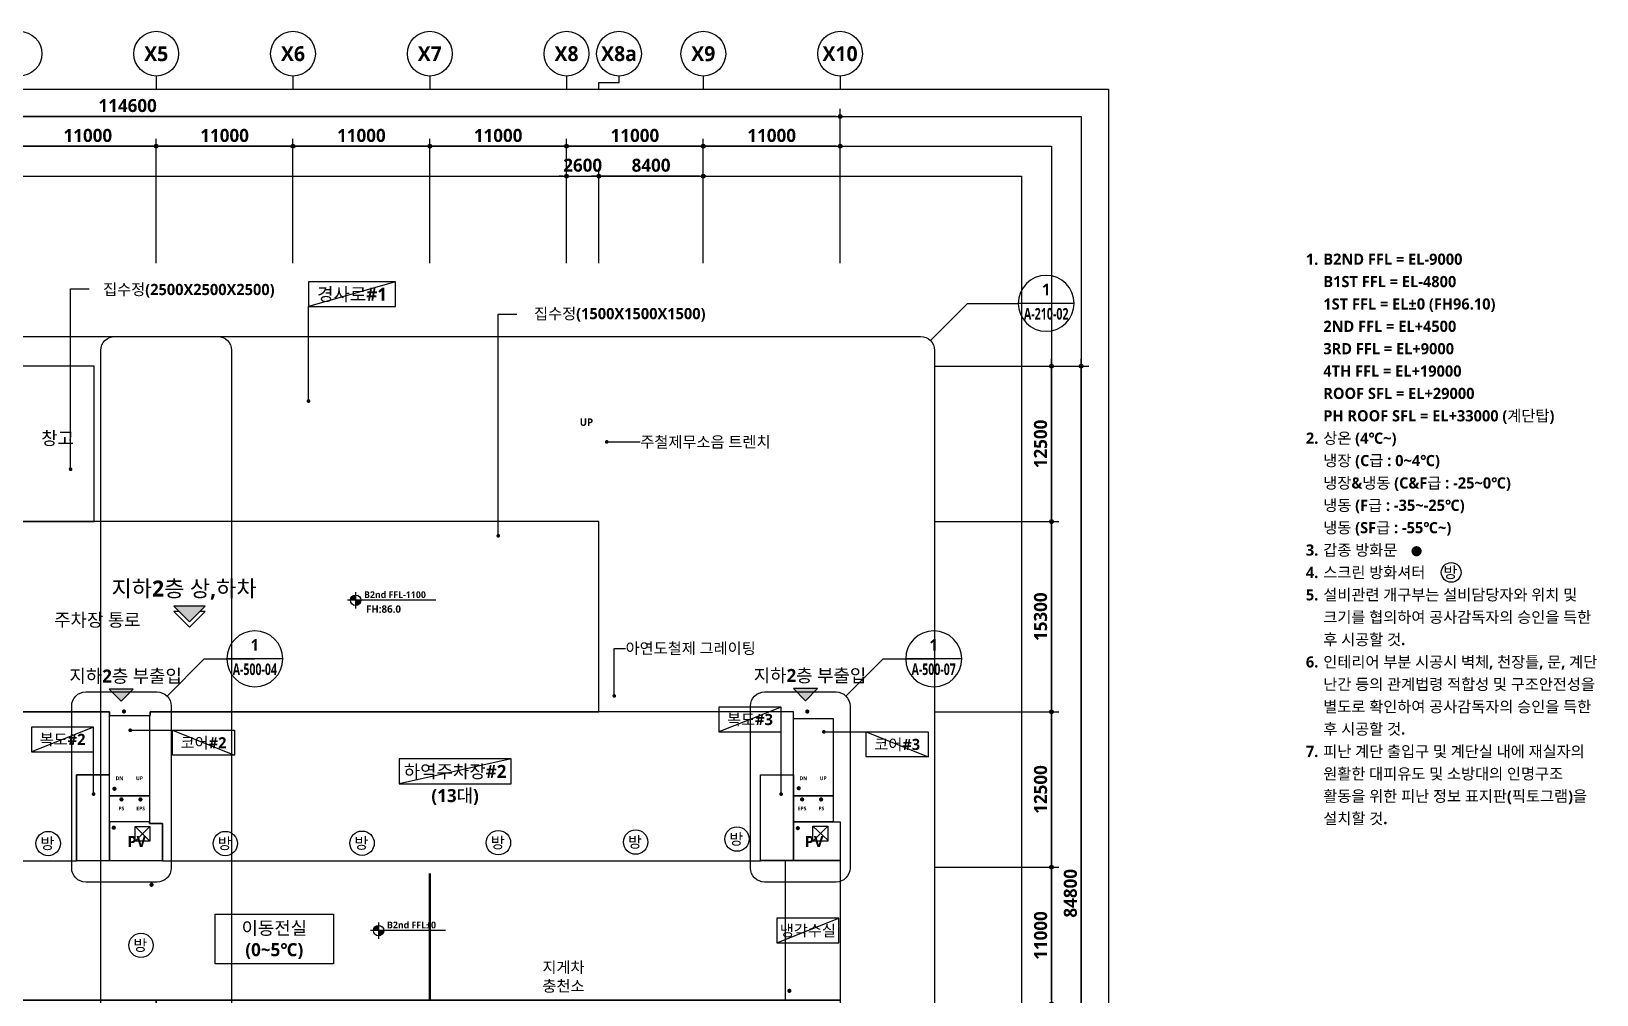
# Model space of a CAD drawing. Header units: millimetres. Extents: x 262941 to 188694772, y -170559 to 426415924.
# Drawn here: x 369335 to 495238, y -86043 to -8534 of the extents above; entities that cross this region are included whole.
import ezdxf
from ezdxf.enums import TextEntityAlignment as Align

# ---------------------------------------------------------------- set-up
doc = ezdxf.new("R2010")
doc.units = ezdxf.units.MM
doc.header["$LTSCALE"] = 400
doc.header["$MEASUREMENT"] = 0
doc.header["$PDSIZE"] = -10
doc.layers.get('0').update_dxf_attribs({"linetype": 'CONTINUOUS'})
doc.layers.get('Defpoints').update_dxf_attribs({"color": 153, "linetype": 'CONTINUOUS'})
for name, color, linetype in [('A-ANNO-ENT', 1, 'CONTINUOUS'), ('A-ANNO-GRA1', 7, 'CONTINUOUS'), ('A-ANNO-NOTE', 7, 'CONTINUOUS'), ('A-ANNO-PONT', 7, 'CONTINUOUS'), ('A-ANNO-TEXT1', 7, 'CONTINUOUS'), ('A-ANNO-TEXT2', 3, 'CONTINUOUS'), ('A-ANNO-TITL', 7, 'CONTINUOUS'), ('A-FLOR-MARK-ARCH', 1, 'CONTINUOUS'), ('A-ST-AXIS-BUB', 7, 'CONTINUOUS'), ('A-ST-AXIS-DIM', 7, 'CONTINUOUS'), ('AA-MKXS', 3, 'CONTINUOUS'), ('AA-MKXX', 3, 'CONTINUOUS'), ('heb', 240, 'CONTINUOUS')]:
    doc.layers.add(name, color=color, linetype=linetype)
doc.layers.add('Defpoint', color=161, linetype='CONTINUOUS', plot=False)
doc.layers.add('면적', color=210, linetype='CONTINUOUS', plot=False)
doc.styles.add('2020음성 1차', font='')
doc.styles.add('SAMOO', font='romans.shx', dxfattribs={"bigfont": 'whgtxt.shx'})
doc.styles.add('SH_대대리576', font='')
doc.styles.add('SH_진천_나눔', font='')
doc.styles.get('2020음성 1차').set_extended_font_data('NanumGothic', bold=True)
doc.styles.get('SH_대대리576').set_extended_font_data('NanumGothic', bold=True)
doc.styles.get('SH_진천_나눔').set_extended_font_data('NanumGothic', bold=True)
doc.dimstyles.new('SHP 600', dxfattribs={"dimscale": 300, "dimtxt": 3.5, "dimasz": 1, "dimexe": 2, "dimexo": 2, "dimgap": 1, "dimtad": 1, "dimdec": 0, "dimzin": 0, "dimdsep": 46, "dimtxsty": 'SH_대대리576', "dimblk": 'DIMDOT', "dimcen": 0.09, "dimclrt": 3, "dimadec": 0, "dimazin": 1, "dimtfac": 1, "dimtdec": 0, "dimtix": 1, "dimtmove": 2, "dimatfit": 0, "dimldrblk": 'DIMDOT', "dimfxl": 1, "dimtolj": 1, "dimtzin": 0, "dimarcsym": 0})

# ---------------------------------------------------------------- blocks, each defined once
blk = doc.blocks.new('DIMDOT')
at = {"color": 0}
blk.add_line((-2, 0), (2, 0), dxfattribs=at)
for radius in [0.5, 0.25]:
    blk.add_circle((0, 0), radius, dxfattribs=at)
blk = doc.blocks.new('*D245')
at = {"layer": 'A-ST-AXIS-DIM', "color": 0, "lineweight": -2, "transparency": 16777216}
for p, q in [((319782, -27184), (319782, -14784)), ((434382, -27184), (434382, -14784)), ((434082, -15384), (320082, -15384))]:
    blk.add_line(p, q, dxfattribs=at)
at = {"layer": 'Defpoints', "color": 0, "transparency": 16777216}
for p in [(319782, -15384), (319782, -27784), (434382, -27784)]:
    blk.add_point(p, dxfattribs=at)
at = {"layer": 'A-ST-AXIS-DIM', "color": 0, "lineweight": -2, "transparency": 16777216, "xscale": 300, "yscale": 300, "zscale": 300, "rotation": 180}
blk.add_blockref('DIMDOT', (319782, -15384), dxfattribs=at)
at = {"layer": 'A-ST-AXIS-DIM', "color": 0, "lineweight": -2, "transparency": 16777216, "xscale": 300, "yscale": 300, "zscale": 300}
blk.add_blockref('DIMDOT', (434382, -15384), dxfattribs=at)
at = {"layer": 'A-ST-AXIS-DIM', "color": 3, "transparency": 16777216, "insert": (377082, -14513), "char_height": 1050, "attachment_point": 5, "style": 'SH_대대리576'}
blk.add_mtext('\\A1;114600', dxfattribs=at)
blk = doc.blocks.new('*D249')
at = {"layer": 'A-ST-AXIS-DIM', "color": 0, "lineweight": -2, "transparency": 16777216}
for p, q in [((368382, -27184), (368382, -17184)), ((379382, -27184), (379382, -17184)), ((379082, -17784), (368682, -17784))]:
    blk.add_line(p, q, dxfattribs=at)
at = {"layer": 'Defpoints', "color": 0, "transparency": 16777216}
for p in [(368382, -17784), (368382, -27784), (379382, -27784)]:
    blk.add_point(p, dxfattribs=at)
at = {"layer": 'A-ST-AXIS-DIM', "color": 0, "lineweight": -2, "transparency": 16777216, "xscale": 300, "yscale": 300, "zscale": 300, "rotation": 180}
blk.add_blockref('DIMDOT', (368382, -17784), dxfattribs=at)
at = {"layer": 'A-ST-AXIS-DIM', "color": 0, "lineweight": -2, "transparency": 16777216, "xscale": 300, "yscale": 300, "zscale": 300}
blk.add_blockref('DIMDOT', (379382, -17784), dxfattribs=at)
at = {"layer": 'A-ST-AXIS-DIM', "color": 3, "transparency": 16777216, "insert": (373882, -16917), "char_height": 1050, "attachment_point": 5, "style": 'SH_대대리576'}
blk.add_mtext('\\A1;11000', dxfattribs=at)
blk = doc.blocks.new('*D250')
at = {"layer": 'A-ST-AXIS-DIM', "color": 0, "lineweight": -2, "transparency": 16777216}
for p, q in [((379382, -27184), (379382, -17184)), ((390382, -27184), (390382, -17184)), ((390082, -17784), (379682, -17784))]:
    blk.add_line(p, q, dxfattribs=at)
at = {"layer": 'Defpoints', "color": 0, "transparency": 16777216}
for p in [(379382, -17784), (379382, -27784), (390382, -27784)]:
    blk.add_point(p, dxfattribs=at)
at = {"layer": 'A-ST-AXIS-DIM', "color": 0, "lineweight": -2, "transparency": 16777216, "xscale": 300, "yscale": 300, "zscale": 300, "rotation": 180}
blk.add_blockref('DIMDOT', (379382, -17784), dxfattribs=at)
at = {"layer": 'A-ST-AXIS-DIM', "color": 0, "lineweight": -2, "transparency": 16777216, "xscale": 300, "yscale": 300, "zscale": 300}
blk.add_blockref('DIMDOT', (390382, -17784), dxfattribs=at)
at = {"layer": 'A-ST-AXIS-DIM', "color": 3, "transparency": 16777216, "insert": (384882, -16917), "char_height": 1050, "attachment_point": 5, "style": 'SH_대대리576'}
blk.add_mtext('\\A1;11000', dxfattribs=at)
blk = doc.blocks.new('*D251')
at = {"layer": 'A-ST-AXIS-DIM', "color": 0, "lineweight": -2, "transparency": 16777216}
for p, q in [((390382, -27184), (390382, -17184)), ((401382, -27184), (401382, -17184)), ((401082, -17784), (390682, -17784))]:
    blk.add_line(p, q, dxfattribs=at)
at = {"layer": 'Defpoints', "color": 0, "transparency": 16777216}
for p in [(390382, -17784), (390382, -27784), (401382, -27784)]:
    blk.add_point(p, dxfattribs=at)
at = {"layer": 'A-ST-AXIS-DIM', "color": 0, "lineweight": -2, "transparency": 16777216, "xscale": 300, "yscale": 300, "zscale": 300, "rotation": 180}
blk.add_blockref('DIMDOT', (390382, -17784), dxfattribs=at)
at = {"layer": 'A-ST-AXIS-DIM', "color": 0, "lineweight": -2, "transparency": 16777216, "xscale": 300, "yscale": 300, "zscale": 300}
blk.add_blockref('DIMDOT', (401382, -17784), dxfattribs=at)
at = {"layer": 'A-ST-AXIS-DIM', "color": 3, "transparency": 16777216, "insert": (395882, -16917), "char_height": 1050, "attachment_point": 5, "style": 'SH_대대리576'}
blk.add_mtext('\\A1;11000', dxfattribs=at)
blk = doc.blocks.new('*D252')
at = {"layer": 'A-ST-AXIS-DIM', "color": 0, "lineweight": -2, "transparency": 16777216}
for p, q in [((401382, -27184), (401382, -17184)), ((412382, -27184), (412382, -17184)), ((412082, -17784), (401682, -17784))]:
    blk.add_line(p, q, dxfattribs=at)
at = {"layer": 'Defpoints', "color": 0, "transparency": 16777216}
for p in [(401382, -17784), (401382, -27784), (412382, -27784)]:
    blk.add_point(p, dxfattribs=at)
at = {"layer": 'A-ST-AXIS-DIM', "color": 0, "lineweight": -2, "transparency": 16777216, "xscale": 300, "yscale": 300, "zscale": 300, "rotation": 180}
blk.add_blockref('DIMDOT', (401382, -17784), dxfattribs=at)
at = {"layer": 'A-ST-AXIS-DIM', "color": 0, "lineweight": -2, "transparency": 16777216, "xscale": 300, "yscale": 300, "zscale": 300}
blk.add_blockref('DIMDOT', (412382, -17784), dxfattribs=at)
at = {"layer": 'A-ST-AXIS-DIM', "color": 3, "transparency": 16777216, "insert": (406882, -16917), "char_height": 1050, "attachment_point": 5, "style": 'SH_대대리576'}
blk.add_mtext('\\A1;11000', dxfattribs=at)
blk = doc.blocks.new('*D253')
at = {"layer": 'A-ST-AXIS-DIM', "color": 0, "lineweight": -2, "transparency": 16777216}
for p, q in [((412382, -27184), (412382, -17184)), ((423382, -27184), (423382, -17184)), ((423082, -17784), (412682, -17784))]:
    blk.add_line(p, q, dxfattribs=at)
at = {"layer": 'Defpoints', "color": 0, "transparency": 16777216}
for p in [(412382, -17784), (412382, -27784), (423382, -27784)]:
    blk.add_point(p, dxfattribs=at)
at = {"layer": 'A-ST-AXIS-DIM', "color": 0, "lineweight": -2, "transparency": 16777216, "xscale": 300, "yscale": 300, "zscale": 300, "rotation": 180}
blk.add_blockref('DIMDOT', (412382, -17784), dxfattribs=at)
at = {"layer": 'A-ST-AXIS-DIM', "color": 0, "lineweight": -2, "transparency": 16777216, "xscale": 300, "yscale": 300, "zscale": 300}
blk.add_blockref('DIMDOT', (423382, -17784), dxfattribs=at)
at = {"layer": 'A-ST-AXIS-DIM', "color": 3, "transparency": 16777216, "insert": (417882, -16917), "char_height": 1050, "attachment_point": 5, "style": 'SH_대대리576'}
blk.add_mtext('\\A1;11000', dxfattribs=at)
blk = doc.blocks.new('*D254')
at = {"layer": 'A-ST-AXIS-DIM', "color": 0, "lineweight": -2, "transparency": 16777216}
for p, q in [((423382, -27184), (423382, -17184)), ((434382, -27184), (434382, -17184)), ((434082, -17784), (423682, -17784))]:
    blk.add_line(p, q, dxfattribs=at)
at = {"layer": 'Defpoints', "color": 0, "transparency": 16777216}
for p in [(423382, -17784), (423382, -27784), (434382, -27784)]:
    blk.add_point(p, dxfattribs=at)
at = {"layer": 'A-ST-AXIS-DIM', "color": 0, "lineweight": -2, "transparency": 16777216, "xscale": 300, "yscale": 300, "zscale": 300, "rotation": 180}
blk.add_blockref('DIMDOT', (423382, -17784), dxfattribs=at)
at = {"layer": 'A-ST-AXIS-DIM', "color": 0, "lineweight": -2, "transparency": 16777216, "xscale": 300, "yscale": 300, "zscale": 300}
blk.add_blockref('DIMDOT', (434382, -17784), dxfattribs=at)
at = {"layer": 'A-ST-AXIS-DIM', "color": 3, "transparency": 16777216, "insert": (428882, -16917), "char_height": 1050, "attachment_point": 5, "style": 'SH_대대리576'}
blk.add_mtext('\\A1;11000', dxfattribs=at)
blk = doc.blocks.new('A-ST-AXIS-BUB-1')
at = {"layer": 'A-ST-AXIS-BUB'}
blk.add_line((0, 350), (0, 0), dxfattribs=at)
blk.add_circle((0, 950), 600, dxfattribs=at)
blk = doc.blocks.new('*D256')
at = {"layer": 'A-ST-AXIS-DIM', "color": 0, "lineweight": -2, "transparency": 16777216}
for p, q in [((441982, -35484), (451982, -35484)), ((451382, -47684), (451382, -35784)), ((441982, -47984), (451982, -47984))]:
    blk.add_line(p, q, dxfattribs=at)
at = {"layer": 'Defpoints', "color": 0, "transparency": 16777216}
for p in [(441382, -35484), (451382, -35484), (441382, -47984)]:
    blk.add_point(p, dxfattribs=at)
at = {"layer": 'A-ST-AXIS-DIM', "color": 0, "lineweight": -2, "transparency": 16777216, "xscale": 300, "yscale": 300, "zscale": 300}
for p, rotation in [((451382, -35484), 90), ((451382, -47984), 270)]:
    blk.add_blockref('DIMDOT', p, dxfattribs=dict(at, rotation=rotation))
at = {"layer": 'A-ST-AXIS-DIM', "color": 3, "transparency": 16777216, "insert": (450511, -41734), "char_height": 1050, "attachment_point": 5, "rotation": 90, "style": 'SH_대대리576'}
blk.add_mtext('\\A1;12500', dxfattribs=at)
blk = doc.blocks.new('*D257')
at = {"layer": 'A-ST-AXIS-DIM', "color": 0, "lineweight": -2, "transparency": 16777216}
for p, q in [((441982, -47984), (451982, -47984)), ((451382, -62984), (451382, -48284)), ((441982, -63284), (451982, -63284))]:
    blk.add_line(p, q, dxfattribs=at)
at = {"layer": 'Defpoints', "color": 0, "transparency": 16777216}
for p in [(441382, -47984), (451382, -47984), (441382, -63284)]:
    blk.add_point(p, dxfattribs=at)
at = {"layer": 'A-ST-AXIS-DIM', "color": 0, "lineweight": -2, "transparency": 16777216, "xscale": 300, "yscale": 300, "zscale": 300}
for p, rotation in [((451382, -47984), 90), ((451382, -63284), 270)]:
    blk.add_blockref('DIMDOT', p, dxfattribs=dict(at, rotation=rotation))
at = {"layer": 'A-ST-AXIS-DIM', "color": 3, "transparency": 16777216, "insert": (450511, -55634), "char_height": 1050, "attachment_point": 5, "rotation": 90, "style": 'SH_대대리576'}
blk.add_mtext('\\A1;15300', dxfattribs=at)
blk = doc.blocks.new('*D258')
at = {"layer": 'A-ST-AXIS-DIM', "color": 0, "lineweight": -2, "transparency": 16777216}
for p, q in [((441982, -63284), (451982, -63284)), ((451382, -75484), (451382, -63584)), ((441982, -75784), (451982, -75784))]:
    blk.add_line(p, q, dxfattribs=at)
at = {"layer": 'Defpoints', "color": 0, "transparency": 16777216}
for p in [(441382, -63284), (451382, -63284), (441382, -75784)]:
    blk.add_point(p, dxfattribs=at)
at = {"layer": 'A-ST-AXIS-DIM', "color": 0, "lineweight": -2, "transparency": 16777216, "xscale": 300, "yscale": 300, "zscale": 300}
for p, rotation in [((451382, -63284), 90), ((451382, -75784), 270)]:
    blk.add_blockref('DIMDOT', p, dxfattribs=dict(at, rotation=rotation))
at = {"layer": 'A-ST-AXIS-DIM', "color": 3, "transparency": 16777216, "insert": (450511, -69534), "char_height": 1050, "attachment_point": 5, "rotation": 90, "style": 'SH_대대리576'}
blk.add_mtext('\\A1;12500', dxfattribs=at)
blk = doc.blocks.new('*D259')
at = {"layer": 'A-ST-AXIS-DIM', "color": 0, "lineweight": -2, "transparency": 16777216}
for p, q in [((441982, -75784), (451982, -75784)), ((451382, -86484), (451382, -76084)), ((441982, -86784), (451982, -86784))]:
    blk.add_line(p, q, dxfattribs=at)
at = {"layer": 'Defpoints', "color": 0, "transparency": 16777216}
for p in [(441382, -75784), (451382, -75784), (441382, -86784)]:
    blk.add_point(p, dxfattribs=at)
at = {"layer": 'A-ST-AXIS-DIM', "color": 0, "lineweight": -2, "transparency": 16777216, "xscale": 300, "yscale": 300, "zscale": 300}
for p, rotation in [((451382, -75784), 90), ((451382, -86784), 270)]:
    blk.add_blockref('DIMDOT', p, dxfattribs=dict(at, rotation=rotation))
at = {"layer": 'A-ST-AXIS-DIM', "color": 3, "transparency": 16777216, "insert": (450515, -81284), "char_height": 1050, "attachment_point": 5, "rotation": 90, "style": 'SH_대대리576'}
blk.add_mtext('\\A1;11000', dxfattribs=at)
blk = doc.blocks.new('*D263')
at = {"layer": 'A-ST-AXIS-DIM', "color": 0, "lineweight": -2, "transparency": 16777216}
for p, q in [((441982, -35484), (454382, -35484)), ((453782, -119984), (453782, -35784)), ((441982, -120284), (454382, -120284))]:
    blk.add_line(p, q, dxfattribs=at)
at = {"layer": 'Defpoints', "color": 0, "transparency": 16777216}
for p in [(441382, -35484), (453782, -35484), (441382, -120284)]:
    blk.add_point(p, dxfattribs=at)
at = {"layer": 'A-ST-AXIS-DIM', "color": 0, "lineweight": -2, "transparency": 16777216, "xscale": 300, "yscale": 300, "zscale": 300}
for p, rotation in [((453782, -35484), 90), ((453782, -120284), 270)]:
    blk.add_blockref('DIMDOT', p, dxfattribs=dict(at, rotation=rotation))
at = {"layer": 'A-ST-AXIS-DIM', "color": 3, "transparency": 16777216, "insert": (452911, -77884), "char_height": 1050, "attachment_point": 5, "rotation": 90, "style": 'SH_대대리576'}
blk.add_mtext('\\A1;84800', dxfattribs=at)
blk = doc.blocks.new('G$C3CD03619')
at = {"layer": 'A-ANNO-GRA1'}
blk.add_circle((11731, 792), 792, dxfattribs=at)
at = {"layer": 'A-FLOR-MARK-ARCH', "const_width": 408}
blk.add_lwpolyline([(8743, 2498, 1), (9152, 2498, 1)], format="xyb", close=True, dxfattribs=at)
at = {"layer": 'A-ANNO-NOTE', "style": 'SH_대대리576'}
blk.add_text('방', height=900, dxfattribs=at).set_placement((11108, 342))
at = {"layer": 'A-ANNO-TITL', "style": 'SH_대대리576'}
for s, p in [('1.', (547, 25992)), ('2.', (547, 11592)), ('3.', (547, 2592)), ('4.', (547, 792)), ('5.', (547, -1008)), ('6.', (547, -6408)), ('7.', (547, -13608))]:
    blk.add_text(s, height=900, dxfattribs=at).set_placement(p, align=Align.MIDDLE_CENTER)
for s, p in [('B2ND FFL = EL-9000', (1447, 25992)), ('B1ST FFL = EL-4800', (1447, 24192)), ('1ST FFL = EL%%p0 (FH96.10)', (1447, 22392)), ('2ND FFL = EL+4500', (1447, 20592)), ('3RD FFL = EL+9000', (1447, 18792)), ('4TH FFL = EL+19000', (1447, 16992)), ('ROOF SFL = EL+29000', (1447, 15192)), ('PH ROOF SFL = EL+33000 (계단탑)', (1447, 13392)), ('상온 (4℃~)', (1447, 11592)), ('냉장 (C급 : 0~4℃)', (1447, 9792)), ('냉장&냉동 (C&F급 : -25~0℃)', (1447, 7992)), ('냉동 (F급 : -35~-25℃)', (1447, 6192)), ('냉동 (SF급 : -55℃~)', (1447, 4392)), ('갑종 방화문', (1447, 2592)), ('스크린 방화셔터', (1447, 792)), ('설비관련 개구부는 설비담당자와 위치 및', (1447, -1008)), ('크기를 협의하여 공사감독자의 승인을 득한', (1447, -2808)), ('후 시공할 것.', (1447, -4608)), ('인테리어 부분 시공시 벽체, 천장틀, 문, 계단', (1447, -6408)), ('난간 등의 관계법령 적합성 및 구조안전성을', (1447, -8208)), ('별도로 확인하여 공사감독자의 승인을 득한', (1447, -10008)), ('후 시공할 것.', (1447, -11808)), ('피난 계단 출입구 및 계단실 내에 재실자의', (1447, -13608)), ('원활한 대피유도 및 소방대의 인명구조', (1447, -15408)), ('활동을 위한 피난 정보 표지판(픽토그램)을', (1447, -17208)), ('설치할 것.', (1447, -19008))]:
    blk.add_text(s, height=900, dxfattribs=at).set_placement(p, align=Align.MIDDLE_LEFT)
blk = doc.blocks.new('*U168')
at = {"layer": 'AA-MKXS', "color": 3, "linetype": 'Continuous', "ltscale": 5}
blk.add_line((-5.999976, 0), (5.999976, 0), dxfattribs=at)
blk.add_circle((0, 0), 5.999976, dxfattribs=at)
at = {"layer": 'AA-MKXS', "style": 'SAMOO', "width": 0.85}
blk.add_attdef('ViewNUM', text='', height=2.5, dxfattribs=at).set_placement((0, 1), align=Align.BOTTOM_CENTER)
blk.add_attdef('SheetNUM', text='', height=2.5, dxfattribs=at).set_placement((0, -1), align=Align.TOP_CENTER)
blk = doc.blocks.new('G$CE9562CCE')
at = {"layer": 'A-ANNO-PONT'}
for points in [[(1814, 2981, 0.4142136), (648, 1814), (1814, 1814)], [(1814, 648, 0.4142136), (2981, 1814), (1814, 1814)]]:
    blk.add_hatch(color=256, dxfattribs=at).paths.add_polyline_path(points)
for p, q in [((1814, 3629), (1814, 0)), ((19728, 1814), (0, 1814))]:
    blk.add_line(p, q, dxfattribs=at)
blk.add_circle((1814, 1814), 1166, dxfattribs=at)
at = {"style": 'SH_대대리576'}
blk.add_attdef('레벨', (3696, 2314), '', height=1500, dxfattribs=at)
blk = doc.blocks.new('G$CF757CB8B')
at = {"layer": 'A-ANNO-PONT'}
for points in [[(1814, 2981, 0.4142136), (648, 1814), (1814, 1814)], [(1814, 648, 0.4142136), (2981, 1814), (1814, 1814)]]:
    blk.add_hatch(color=256, dxfattribs=at).paths.add_polyline_path(points)
for p, q in [((1814, 3629), (1814, 0)), ((16728, 1814), (0, 1814))]:
    blk.add_line(p, q, dxfattribs=at)
blk.add_circle((1814, 1814), 1166, dxfattribs=at)
at = {"style": 'SH_대대리576'}
blk.add_attdef('레벨', (3696, 2314), '', height=1500, dxfattribs=at)
blk = doc.blocks.new('*U236')
at = {"layer": 'AA-MKXS', "color": 3, "linetype": 'Continuous', "ltscale": 5}
blk.add_line((-5.999976, 0), (5.999976, 0), dxfattribs=at)
blk.add_circle((0, 0), 5.999976, dxfattribs=at)
at = {"layer": 'AA-MKXS', "style": 'SAMOO', "width": 0.85}
blk.add_attdef('ViewNUM', text='', height=2.5, dxfattribs=at).set_placement((0, 1), align=Align.BOTTOM_CENTER)
blk.add_attdef('SheetNUM', text='', height=2.5, dxfattribs=at).set_placement((0, -1), align=Align.TOP_CENTER)
blk = doc.blocks.new('*D282')
at = {"layer": 'A-ST-AXIS-DIM', "color": 0, "lineweight": -2, "transparency": 16777216}
for p, q in [((412382, -27184), (412382, -19584)), ((414982, -27184), (414982, -19584)), ((412082, -20184), (411782, -20184)), ((412382, -20184), (414982, -20184)), ((415282, -20184), (415582, -20184))]:
    blk.add_line(p, q, dxfattribs=at)
at = {"layer": 'Defpoints', "color": 0, "transparency": 16777216}
for p in [(414982, -20184), (412382, -27784), (414982, -27784)]:
    blk.add_point(p, dxfattribs=at)
at = {"layer": 'A-ST-AXIS-DIM', "color": 0, "lineweight": -2, "transparency": 16777216, "xscale": 300, "yscale": 300, "zscale": 300}
blk.add_blockref('DIMDOT', (412382, -20184), dxfattribs=at)
at = {"layer": 'A-ST-AXIS-DIM', "color": 0, "lineweight": -2, "transparency": 16777216, "xscale": 300, "yscale": 300, "zscale": 300, "rotation": 180}
blk.add_blockref('DIMDOT', (414982, -20184), dxfattribs=at)
at = {"layer": 'A-ST-AXIS-DIM', "color": 3, "transparency": 16777216, "insert": (413682, -19313), "char_height": 1050, "attachment_point": 5, "style": 'SH_대대리576'}
blk.add_mtext('\\A1;2600', dxfattribs=at)
blk = doc.blocks.new('*D283')
at = {"layer": 'A-ST-AXIS-DIM', "color": 0, "lineweight": -2, "transparency": 16777216}
for p, q in [((414982, -27184), (414982, -19584)), ((423382, -27184), (423382, -19584)), ((423082, -20184), (415282, -20184))]:
    blk.add_line(p, q, dxfattribs=at)
at = {"layer": 'Defpoints', "color": 0, "transparency": 16777216}
for p in [(414982, -20184), (414982, -27784), (423382, -27784)]:
    blk.add_point(p, dxfattribs=at)
at = {"layer": 'A-ST-AXIS-DIM', "color": 0, "lineweight": -2, "transparency": 16777216, "xscale": 300, "yscale": 300, "zscale": 300, "rotation": 180}
blk.add_blockref('DIMDOT', (414982, -20184), dxfattribs=at)
at = {"layer": 'A-ST-AXIS-DIM', "color": 0, "lineweight": -2, "transparency": 16777216, "xscale": 300, "yscale": 300, "zscale": 300}
blk.add_blockref('DIMDOT', (423382, -20184), dxfattribs=at)
at = {"layer": 'A-ST-AXIS-DIM', "color": 3, "transparency": 16777216, "insert": (419182, -19313), "char_height": 1050, "attachment_point": 5, "style": 'SH_대대리576'}
blk.add_mtext('\\A1;8400', dxfattribs=at)
blk = doc.blocks.new('G$C67953E58')
at = {"layer": '면적'}
for points in [[(95200, 72300), (54600, 72300), (54600, 84800), (48600, 84800), (0, 84800), (0, 46000), (1300, 46000), (1800, 46000), (13000, 46000), (13000, 40100), (15100, 40100), (15100, 48150), (16150, 48150), (16150, 50250), (16150, 56700), (19350, 56700), (19350, 56700), (19350, 57000), (55850, 57000), (55850, 56700), (55850, 56700), (59100, 56700), (59100, 57000), (95200, 57000)], [(16150, 56700), (19350, 56700), (19350, 50250), (16150, 50250)], [(19350, 56700), (19350, 51920), (22000, 51920), (22000, 45000), (53200, 45000), (53200, 51920), (55850, 51920), (55850, 56700), (55850, 56700), (55850, 57000), (19350, 57000), (19350, 56700)], [(55850, 56700), (59050, 56700), (59050, 50250), (55850, 50250)], [(59100, 57000), (59100, 56700), (59050, 56700), (59050, 48025), (60100, 48025), (60100, 45000), (108200, 45000), (108200, 51920), (110850, 51920), (110850, 56450), (110850, 56450), (110850, 57000)], [(110850, 56450), (114050, 56450), (114050, 50250), (110850, 50250)], [(17570, 42890), (17570, 44250), (19350, 44250), (19350, 51920), (22000, 51920), (22000, 45000), (22000, 45000), (22000, 42890), (19350, 42890), (19350, 42890)], [(53200, 45025), (55850, 45025), (55850, 51920), (53200, 51920)], [(110850, 45025), (108200, 45025), (108200, 51920), (110850, 51920)], [(19350, 48150), (16150, 48150), (16150, 50250), (19350, 50250)], [(55850, 50250), (59050, 50250), (59050, 48150), (55850, 48150)], [(110850, 50250), (114050, 50250), (114050, 48150), (110850, 48150)], [(15100, 48150), (19350, 48150), (19350, 45000), (17570, 45000), (17570, 42890), (19350, 42890), (19350, 39090), (15100, 39090)], [(55850, 48150), (55850, 45025), (60100, 45025), (60100, 48025), (59050, 48025), (59050, 48150)], [(110850, 48150), (114600, 48150), (114600, 45025), (110850, 45025)], [(0, 40100), (0, 34000), (5100, 34000), (5100, 40100), (13000, 40100), (13000, 46000), (1800, 46000), (1800, 40100)], [(17570, 45000), (19350, 45000), (19350, 44250), (17570, 44250)], [(19350, 33800), (19350, 42890), (22000, 42890), (22000, 45000), (53200, 45000), (53200, 45025), (60100, 45025), (60100, 45000), (108200, 45000), (108200, 45025), (114600, 45025), (114600, 33800)], [(110200, 45025), (114600, 45025), (114600, 33800), (110200, 33800)], [(5100, 40100), (15100, 40100), (15100, 37200), (5100, 37200)], [(15100, 39090), (19350, 39090), (19350, 33800), (15100, 33800)], [(0, 34000), (0, 21700), (5100, 21700), (5100, 20400), (7300, 20400), (7300, 37200), (5100, 37200), (5100, 34000), (0, 34000)], [(7700, 17200), (7700, 20200), (7300, 20200), (7300, 37200), (15100, 37200), (15100, 17200)], [(15100, 33800), (59600, 33800), (59600, 12200), (58300, 12200), (58300, 8850), (55850, 8850), (55850, 0), (19350, 0), (19350, 10950), (15600, 10950), (15600, 11500), (15100, 11500)], [(59600, 33800), (114600, 33800), (114600, 11500), (103600, 0), (59050, 0), (59050, 8850), (59225, 8850), (59225, 11500), (59600, 11500)], [(7700, 17200), (15100, 17200), (15100, 11600), (7700, 11600), (7700, 17200)], [(58300, 8850), (59225, 8850), (59225, 11500), (59600, 11500), (59600, 12200), (58300, 12200)], [(18400, 10950), (16150, 10950), (16150, 550), (19350, 550), (19350, 6750), (18400, 6750)], [(59050, 550), (55850, 550), (55850, 8850), (59050, 8850)]]:
    blk.add_lwpolyline(points, close=True, dxfattribs=at)
blk.add_lwpolyline([(54600, 72300), (15600, 72300), (15600, 57000), (16150, 57000), (16150, 56700)], dxfattribs=at)

msp = doc.modelspace()

# ---------------------------------------------------------------- hatches: boundary and pattern name
at = {"layer": 'A-ANNO-ENT'}
for points in [[(380808, -54796.5), (383324.8, -54796.5), (382066.4, -56054.9)], [(375584.4, -61462.7), (377520.4, -61462.7), (376552.4, -62430.7)], [(430626.7, -61421), (432562.7, -61421), (431594.7, -62389)]]:
    msp.add_hatch(color=256, dxfattribs=at).paths.add_polyline_path(points)

# ---------------------------------------------------------------- linework, layer by layer
for p, q in [((378875, -72503.1, 309000), (377675, -73703.1, 309000)), ((377675, -72503.1, 309000), (378875, -73703.1, 309000)), ((433392.2, -72479.2, 412000), (432192.2, -73679.2, 412000)), ((432192.2, -72479.2, 412000), (433392.2, -73619.2, 412000))]:
    msp.add_line(p, q)
at = {"elevation": 103000}
for points in [[(372496.8, -29247.9), (373996.8, -29247.9)], [(335931.8, -63583.7), (335931.8, -63283.7), (335381.8, -63283.7), (335381.8, -47983.7), (374381.8, -47983.7)]]:
    msp.add_lwpolyline(points, dxfattribs=at)
at = {"const_width": 150, "elevation": 103000}
msp.add_lwpolyline([(415542.1, -41570.7, 1), (415692.1, -41570.7, 1)], format="xyb", close=True, dxfattribs=at)
for points, elevation in [([(377675, -72503.1), (378875, -72503.1), (378875, -73703.1), (377675, -73703.1)], 309000), ([(432192.2, -72479.2), (433392.2, -72479.2), (433392.2, -73679.2), (432192.2, -73679.2)], 412000)]:
    msp.add_lwpolyline(points, close=True, dxfattribs=dict(elevation=elevation))
at = {"layer": 'A-ANNO-ENT', "elevation": 103000}
for points in [[(383324.8, -54796.5), (380808, -54796.5), (382066.4, -56054.9)], [(377520.4, -61462.7), (375584.4, -61462.7), (376552.4, -62430.7)], [(432562.7, -61421), (430626.7, -61421), (431594.7, -62389)]]:
    msp.add_lwpolyline(points, close=True, dxfattribs=at)
msp.add_lwpolyline([(381227.4, -55216), (380808, -55216), (382066.4, -56474.4), (383324.8, -55216), (382905.3, -55216)], dxfattribs=at)
at = {"layer": 'A-ANNO-GRA1', "elevation": 103000}
for points in [[(391631.8, -30680.7), (398631.8, -30680.7), (398631.8, -28680.7), (391631.8, -28680.7)], [(424639.1, -64906.3), (429639.1, -64906.3), (429639.1, -62906.3), (424639.1, -62906.3)], [(369345.8, -66508.5), (374345.8, -66508.5), (374345.8, -64508.5), (369345.8, -64508.5)], [(385684.4, -66768.6), (380684.4, -66768.6), (380684.4, -64768.6), (385684.4, -64768.6)], [(441477.9, -66897.6), (436477.9, -66897.6), (436477.9, -64897.6), (441477.9, -64897.6)], [(398919.3, -69072.8), (407919.3, -69072.8), (407919.3, -67072.8), (398919.3, -67072.8)], [(384130, -79567.9), (393630, -79567.9), (393630, -83567.9), (384130, -83567.9)], [(434294, -79874.6), (429294, -79874.6), (429294, -81874.6), (434294, -81874.6)]]:
    msp.add_lwpolyline(points, close=True, dxfattribs=at)
for points in [[(372496.8, -43768.7), (372496.8, -29247.9)], [(391631.8, -38283.7), (391631.8, -30680.7)], [(406891.8, -49123.7), (406891.8, -31295.2)], [(406891.8, -31295.2), (408391.8, -31295.2)], [(415617.1, -41570.7), (418317.5, -41570.7)], [(416222.5, -62004.7), (416222.5, -58177.3)], [(416222.5, -58177.3), (417132.5, -58177.3)], [(377289.4, -64768.6), (380684.4, -64768.6)], [(429639.1, -69903.5), (429639.1, -64906.3)], [(433082.9, -64897.6), (436477.9, -64897.6)], [(374345.8, -69903.5), (374345.8, -66508.5)]]:
    msp.add_lwpolyline(points, dxfattribs=at)
at = {"layer": 'A-ANNO-GRA1', "const_width": 150, "elevation": 103000}
for points in [[(391631.8, -38358.7, 1), (391631.8, -38208.7, 1)], [(372421.8, -43768.7, 1), (372571.8, -43768.7, 1)], [(406816.8, -49123.7, 1), (406966.8, -49123.7, 1)], [(416147.5, -62004.7, 1), (416297.5, -62004.7, 1)], [(377289.4, -64693.6, 1), (377289.4, -64843.6, 1)], [(433082.9, -64822.6, 1), (433082.9, -64972.6, 1)], [(374270.8, -69903.5, 1), (374420.8, -69903.5, 1)], [(429564.1, -69903.5, 1), (429714.1, -69903.5, 1)]]:
    msp.add_lwpolyline(points, format="xyb", close=True, dxfattribs=at)
at = {"layer": 'A-ANNO-GRA1'}
for centre in [(370689.6, -73881.3, 103000), (384939.6, -73881.3, 103000), (395939.6, -73855.3, 103000), (406903, -73817, 103000), (417939.6, -73765.6, 103000), (426092.9, -73523.6, 103000), (378157, -82069.2, 103000)]:
    msp.add_circle(centre, 979.8, dxfattribs=at)
at = {"layer": 'A-FLOR-MARK-ARCH', "const_width": 168.8, "elevation": 103000}
for points in [[(376700.3, -63255.2, 1), (376869, -63255.2, 1)], [(431662.6, -63263.3, 1), (431831.3, -63263.3, 1)], [(375939.3, -69477.3, 1), (376108.1, -69477.3, 1)], [(376502.1, -70332, 1), (376670.9, -70332, 1)], [(378029.5, -70333.7, 1), (378198.3, -70333.7, 1)], [(430974.2, -69431.4, 1), (431142.9, -69431.4, 1)], [(431244.8, -70332, 1), (431413.5, -70332, 1)], [(432772.8, -70333.7, 1), (432941.6, -70333.7, 1)], [(375881.9, -72607.3, 1), (376050.6, -72607.3, 1)], [(430902.1, -72645.2, 1), (431070.9, -72645.2, 1)], [(378918.5, -77199.3, 1), (379087.2, -77199.3, 1)], [(430390.8, -85734.5, -1), (430222, -85734.5, -1)]]:
    msp.add_lwpolyline(points, format="xyb", close=True, dxfattribs=at)
at = {"layer": 'A-ST-AXIS-BUB', "elevation": 103000}
msp.add_lwpolyline([(414981.8, -13183.7), (414981.8, -12658.7), (416604.7, -12658.7), (416604.7, -12133.7)], dxfattribs=at)
at = {"layer": 'A-ST-AXIS-BUB'}
msp.add_circle((416604.7, -10333.7, 103000), 1800, dxfattribs=at)
at = {"layer": 'AA-MKXX', "lineweight": -2, "elevation": 103000}
for points in [[(441652.3, -33413.2), (444645.3, -30420.2), (448713.5, -30420.2)], [(380252.3, -62013.2), (383245.3, -59020.2), (387313.5, -59020.2)], [(434852.3, -62013.2), (437845.3, -59020.2), (441913.5, -59020.2)]]:
    msp.add_lwpolyline(points, dxfattribs=at)
at = {"layer": 'AA-MKXX', "elevation": 103000}
for points in [[(384316.8, -33083.7, -0.41421356), (385441.8, -34208.7), (385441.8, -121558.7, -0.41421356), (384316.8, -122683.7), (318506.8, -122683.7, -0.41421356), (317381.8, -121558.7), (317381.8, -34208.7, -0.41421356), (318506.8, -33083.7)], [(440856.8, -33083.7, -0.41421356), (441981.8, -34208.7), (441981.8, -121558.7, -0.41421356), (440856.8, -122683.7), (376056.8, -122683.7, -0.41421356), (374931.8, -121558.7), (374931.8, -34208.7, -0.41421356), (376056.8, -33083.7)], [(379456.8, -61683.7, -0.41421356), (380581.8, -62808.7), (380581.8, -75858.7, -0.41421356), (379456.8, -76983.7), (373706.8, -76983.7, -0.41421356), (372581.8, -75858.7), (372581.8, -62808.7, -0.41421356), (373706.8, -61683.7)], [(434056.8, -61683.7, -0.41421356), (435181.8, -62808.7), (435181.8, -75858.7, -0.41421356), (434056.8, -76983.7), (428306.8, -76983.7, -0.41421356), (427181.8, -75858.7), (427181.8, -62808.7, -0.41421356), (428306.8, -61683.7)]]:
    msp.add_lwpolyline(points, format="xyb", close=True, dxfattribs=at)
at = {"layer": 'Defpoint'}
for p, q in [((398631.8, -28680.7, 103000), (391631.8, -30680.7, 103000)), ((429639.1, -62906.3, 103000), (424639.1, -64906.3, 103000)), ((374345.8, -64508.5, 103000), (369345.8, -66508.5, 103000)), ((380684.4, -64768.6, 103000), (385684.4, -66768.6, 103000)), ((436477.9, -64897.6, 103000), (441477.9, -66897.6, 103000)), ((407919.3, -67072.8, 103000), (398919.3, -69072.8, 103000)), ((429294, -81874.6, 103000), (434294, -79874.6, 103000))]:
    msp.add_line(p, q, dxfattribs=at)
at = {"layer": 'Defpoint', "elevation": 103000}
for points in [[(455981.8, -141755.1), (284781.8, -141755.1), (284781.8, -13183.7), (455981.8, -13183.7)], [(453781.8, -139555.1), (286981.8, -139555.1), (286981.8, -15383.7), (453781.8, -15383.7)], [(451381.8, -137155.1), (289381.8, -137155.1), (289381.8, -17783.7), (451381.8, -17783.7)], [(448981.8, -134755.1), (291781.8, -134755.1), (291781.8, -20183.7), (448981.8, -20183.7)]]:
    msp.add_lwpolyline(points, close=True, dxfattribs=at)
at = {"layer": 'heb', "const_width": 200, "elevation": 206000}
msp.add_lwpolyline([(401381.8, -76287.7), (401381.8, -86454.7)], dxfattribs=at)

# ---------------------------------------------------------------- block references
for name, p in [('G$C3CD03619', (471802.4, -52861.1, 103000)), ('G$C67953E58', (319781.8, -120283.7, 103000))]:
    msp.add_blockref(name, p)
ref = msp.add_blockref('*U168', (450963.5, -30420.2, 103000), dxfattribs=dict(xscale=-375.0015000059622, yscale=375.0015000059622, zscale=375.0015000059622))
ref.add_attrib('SheetNUM', 'A-210-02', dxfattribs={"layer": 'AA-MKXS', "height": 937.5, "style": '2020음성 1차', "width": 0.7}).set_placement((450963.5, -30795.2, 103000), align=Align.TOP_CENTER)
ref.add_attrib('ViewNUM', '1', dxfattribs={"layer": 'AA-MKXS', "height": 937.5, "style": '2020음성 1차'}).set_placement((450963.5, -30045.2, 103000), align=Align.BOTTOM_CENTER)
at = {"xscale": 0.36, "yscale": 0.36, "zscale": 0.36}
for name, p, values in [('G$CE9562CCE', (394768.7, -54962.4, 103000), {'레벨': 'B2nd FFL-1100'}), ('G$CF757CB8B', (396614.6, -81537.8, 103000), {'레벨': 'B2nd FFL%%P0'})]:
    msp.add_blockref(name, p, dxfattribs=at).add_auto_attribs(values)
ref = msp.add_blockref('*U236', (387313.5, -59020.2, 103000), dxfattribs=dict(xscale=-375.0015000059622, yscale=375.0015000059622, zscale=375.0015000059622))
ref.add_attrib('SheetNUM', 'A-500-04', dxfattribs={"layer": 'AA-MKXS', "height": 930, "style": '2020음성 1차', "width": 0.7}).set_placement((387313.5, -59395.2, 206000), align=Align.TOP_CENTER)
ref.add_attrib('ViewNUM', '1', dxfattribs={"layer": 'AA-MKXS', "height": 930, "style": '2020음성 1차'}).set_placement((387313.5, -58645.2, 206000), align=Align.BOTTOM_CENTER)
ref = msp.add_blockref('*U168', (441913.5, -59020.2, 103000), dxfattribs=dict(xscale=-375.0015000059622, yscale=375.0015000059622, zscale=375.0015000059622))
ref.add_attrib('SheetNUM', 'A-500-07', dxfattribs={"layer": 'AA-MKXS', "height": 930, "style": '2020음성 1차', "width": 0.7}).set_placement((441913.5, -59395.2, 206000), align=Align.TOP_CENTER)
ref.add_attrib('ViewNUM', '1', dxfattribs={"layer": 'AA-MKXS', "height": 930, "style": '2020음성 1차'}).set_placement((441913.5, -58645.2, 206000), align=Align.BOTTOM_CENTER)
at = {"layer": 'A-ST-AXIS-BUB', "xscale": 3, "yscale": 3, "zscale": 3}
for p in [(368381.8, -13183.7, 103000), (379381.8, -13183.7, 103000), (390381.8, -13183.7, 103000), (401381.8, -13183.7, 103000), (412381.8, -13183.7, 103000), (423381.8, -13183.7, 103000), (434381.8, -13183.7, 103000)]:
    msp.add_blockref('A-ST-AXIS-BUB-1', p, dxfattribs=at)

# ---------------------------------------------------------------- texts
at = {"color": 1, "style": 'SH_대대리576'}
msp.add_text('FH:86.0', height=600, dxfattribs=at).set_placement((396253.2, -55015.1, 103000), align=Align.MIDDLE_LEFT)
at = {"layer": 'A-ANNO-TEXT1', "style": 'SH_대대리576'}
for s, p in [('X5', (379381.8, -10333.7, 103000)), ('X6', (390381.8, -10333.7, 103000)), ('X7', (401381.8, -10333.7, 103000)), ('X8', (412381.8, -10333.7, 103000)), ('X8a', (416604.7, -10333.7, 103000)), ('X9', (423381.8, -10333.7, 103000)), ('X10', (434381.8, -10333.7, 103000))]:
    msp.add_text(s, height=1200, dxfattribs=at).set_placement(p, align=Align.MIDDLE_CENTER)
at = {"layer": 'A-ANNO-TEXT1', "style": 'SH_진천_나눔'}
for s, height, p in [('집수정(2500X2500X2500)', 900, (382005.5, -29347.4, 103000)), ('집수정(1500X1500X1500)', 900, (416665.1, -31289.4, 103000)), ('UP', 600, (413981.8, -39983.7, 103000)), ('지하2층 상,하차', 1300, (381623.4, -53402.7, 103000)), ('지하2층 부출입', 1050, (376919.8, -60387.6, 103000)), ('지하2층 부출입', 1050, (431962.1, -60345.9, 103000)), ('DN', 300, (376431.8, -68633.7, 103000)), ('UP', 300, (378031.8, -68633.7, 103000)), ('DN', 300, (431431.8, -68633.7, 103000)), ('UP', 300, (433031.8, -68633.7, 103000)), ('(13대)', 1050, (403419.3, -70072.8, 103000)), ('PS', 300, (376581.8, -71058.7, 103000)), ('EPS', 300, (378131.8, -71058.7, 103000)), ('EPS', 300, (431331.8, -71058.7, 103000)), ('PS', 300, (432881.8, -71058.7, 103000)), ('PV', 900, (377806.8, -73721.2, 103000)), ('PV', 900, (432296.8, -73721.2, 103000))]:
    msp.add_text(s, height=height, dxfattribs=at).set_placement(p, align=Align.MIDDLE)
for s, p in [('주철제무소음 트렌치', (418317.5, -41570.7, 103000)), ('아연도철제 그레이팅', (417132.5, -58177.3, 103000))]:
    msp.add_text(s, height=900, dxfattribs=at).set_placement(p, align=Align.MIDDLE_LEFT)
for p in [(425475.3, -73966.4, 103000), (370072, -74324.1, 103000), (384322, -74324.1, 103000), (395322, -74298.1, 103000), (406285.4, -74259.9, 103000), (417322, -74208.5, 103000), (377539.4, -82512, 103000)]:
    msp.add_text('방', height=900, dxfattribs=at).set_placement(p)
at = {"layer": 'A-ANNO-TEXT2'}
for s, height, style, p in [('경사로#1', 1050, 'SH_진천_나눔', (395131.8, -29680.7, 103000)), ('창고', 1050, 'SH_진천_나눔', (371449.4, -41261.8, 103000)), ('복도#3', 900, 'SH_대대리576', (427139.1, -63906.3, 103000)), ('복도#2', 900, 'SH_대대리576', (371845.8, -65508.5, 103000)), ('코어#2', 900, 'SH_대대리576', (383184.4, -65768.6, 103000)), ('코어#3', 900, 'SH_대대리576', (438977.9, -65897.6, 103000)), ('하역주차장#2', 1050, 'SH_진천_나눔', (403419.3, -68072.8, 103000)), ('이동전실', 1050, 'SH_진천_나눔', (388880, -80671.2, 103000)), ('냉각수실', 900, 'SH_진천_나눔', (431794, -80874.6, 103000)), ('(0~5℃)', 1050, 'SH_진천_나눔', (388880, -82527.2, 103000))]:
    msp.add_text(s, height=height, dxfattribs=dict(at, style=style)).set_placement(p, align=Align.MIDDLE)
at = {"layer": 'A-ANNO-TEXT2', "style": 'SH_대대리576'}
msp.add_text('주차장 통로', height=1050, dxfattribs=at).set_placement((371172.7, -56416.9, 103000))
at = {"layer": 'Defpoint', "style": 'SH_대대리576'}
for s, p in [('지게차', (412134.6, -83831.6, 103000)), ('충천소', (412134.6, -85331.6, 103000))]:
    msp.add_text(s, height=900, dxfattribs=at).set_placement(p, align=Align.MIDDLE)

# ---------------------------------------------------------------- dimensions: what is measured, and where the dimension line sits
at = {"layer": 'A-ST-AXIS-DIM'}
for base, p1, p2, picture, middle in [((319781.8, -15383.7, 103000), (434381.8, -27783.7, 103000), (319781.8, -27783.7, 103000), '*D245', (377081.8, -14513.2, 103000)), ((368381.8, -17783.7, 103000), (379381.8, -27783.7, 103000), (368381.8, -27783.7, 103000), '*D249', (373881.8, -16917, 103000)), ((379381.8, -17783.7, 103000), (390381.8, -27783.7, 103000), (379381.8, -27783.7, 103000), '*D250', (384881.8, -16917, 103000)), ((390381.8, -17783.7, 103000), (401381.8, -27783.7, 103000), (390381.8, -27783.7, 103000), '*D251', (395881.8, -16917, 103000)), ((401381.8, -17783.7, 103000), (412381.8, -27783.7, 103000), (401381.8, -27783.7, 103000), '*D252', (406881.8, -16917, 103000)), ((412381.8, -17783.7, 103000), (423381.8, -27783.7, 103000), (412381.8, -27783.7, 103000), '*D253', (417881.8, -16917, 103000)), ((423381.8, -17783.7, 103000), (434381.8, -27783.7, 103000), (423381.8, -27783.7, 103000), '*D254', (428881.8, -16917, 103000)), ((414981.8, -20183.7, 103000), (423381.8, -27783.7, 103000), (414981.8, -27783.7, 103000), '*D283', (419181.8, -19313.2, 103000))]:
    dim = msp.add_linear_dim(base=base, p1=p1, p2=p2, dimstyle='SHP 600', dxfattribs=at)
    dim.commit()
    dim.dimension.update_dxf_attribs({"geometry": picture, "text_midpoint": middle})
for base, p1, p2, angle, picture, middle in [((414981.8, -20183.7, 103000), (412381.8, -27783.7, 103000), (414981.8, -27783.7, 103000), 180, '*D282', (413681.8, -19313.2, 103000)), ((451381.8, -35483.7, 103000), (441381.8, -47983.7, 103000), (441381.8, -35483.7, 103000), 270, '*D256', (450511.4, -41733.7, 103000)), ((453781.8, -35483.7, 103000), (441381.8, -120283.7, 103000), (441381.8, -35483.7, 103000), 270, '*D263', (452911.4, -77883.7, 103000)), ((451381.8, -47983.7, 103000), (441381.8, -63283.7, 103000), (441381.8, -47983.7, 103000), 270, '*D257', (450510.7, -55633.7, 103000)), ((451381.8, -63283.7, 103000), (441381.8, -75783.7, 103000), (441381.8, -63283.7, 103000), 270, '*D258', (450511.4, -69533.7, 103000)), ((451381.8, -75783.7, 103000), (441381.8, -86783.7, 103000), (441381.8, -75783.7, 103000), 270, '*D259', (450515.1, -81283.7, 103000))]:
    dim = msp.add_linear_dim(base=base, p1=p1, p2=p2, angle=angle, dimstyle='SHP 600', dxfattribs=at)
    dim.commit()
    dim.dimension.update_dxf_attribs({"geometry": picture, "text_midpoint": middle})

doc.saveas('drawing.dxf')
